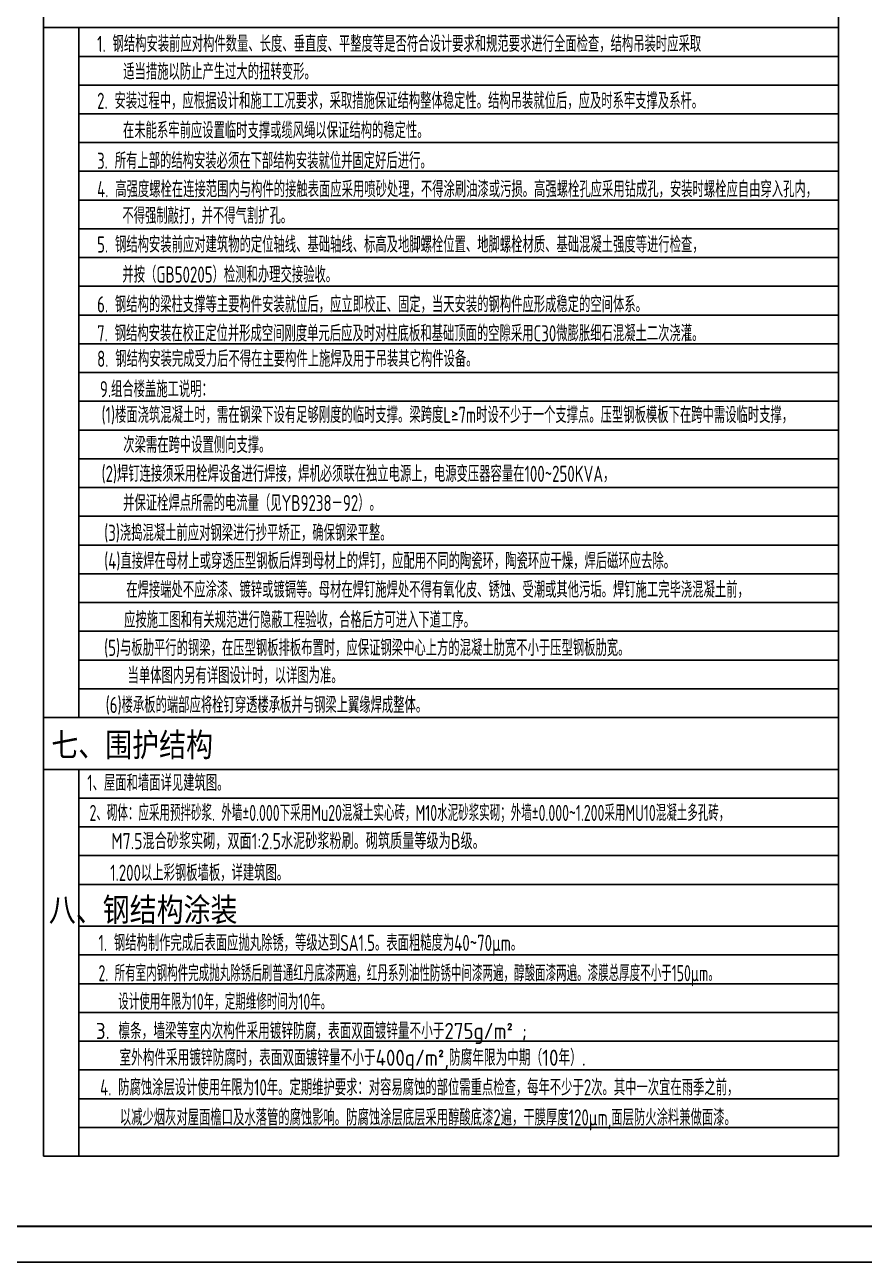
# Model space of a CAD drawing. Extents: x 177291 to 1288761, y 177638 to 322898.
# Drawn here: x 269538 to 286056, y 229225 to 253575 of the extents above; entities that cross this region are included whole.
import ezdxf

# ---------------------------------------------------------------- set-up
doc = ezdxf.new("R2010")
doc.units = 0
doc.header["$LTSCALE"] = 1000
for name, color, linetype in [('BORDER', 7, 'Continuous'), ('NUM', 7, 'Continuous'), ('PUB_TITLE', 4, 'Continuous'), ('TEXT', 7, 'Continuous'), ('TK', 4, 'Continuous')]:
    doc.layers.add(name, color=color, linetype=linetype)
doc.styles.get("Standard").update_dxf_attribs({"font": 'gbenor.shx', "bigfont": 'gbcbig.shx'})
doc.styles.add('TSSD_Norm', font='tssdeng.shx', dxfattribs={"bigfont": 'hztxt.shx'})

msp = doc.modelspace()

# ---------------------------------------------------------------- linework, layer by layer
at = {"layer": 'BORDER', "const_width": 35.35}
msp.add_lwpolyline([(251948.07, 229931.71), (251948.07, 270517.57), (308937.97, 270517.57), (308937.97, 229931.71)], close=True, dxfattribs=at)
at = {"layer": 'PUB_TITLE'}
msp.add_lwpolyline([(250180.39, 229224.64), (250180.39, 271224.64), (309645.04, 271224.64), (309645.04, 229224.64)], close=True, dxfattribs=at)
at = {"layer": 'TK'}
for p, q in [((269904.84, 231311.32), (269904.84, 267744.01)), ((285546.83, 267744.01), (285546.83, 231311.32)), ((269904.84, 253519.27), (285546.83, 253519.27)), ((270604.38, 239943.51), (270604.38, 253519.27)), ((270604.38, 252953.61), (285546.83, 252953.61)), ((270604.38, 252387.96), (285546.83, 252387.96)), ((270604.38, 251822.3), (285546.83, 251822.3)), ((270604.38, 251256.64), (285546.83, 251256.64)), ((270604.38, 250690.99), (285546.83, 250690.99)), ((270604.38, 250125.33), (285546.83, 250125.33)), ((270604.38, 249559.67), (285546.83, 249559.67)), ((270604.38, 248994.02), (285546.83, 248994.02)), ((270604.38, 248428.36), (285546.83, 248428.36)), ((270604.38, 247862.7), (285546.83, 247862.7)), ((270604.38, 247297.05), (285546.83, 247297.05)), ((270604.38, 246731.39), (285546.83, 246731.39)), ((270604.38, 246165.73), (285546.83, 246165.73)), ((270604.38, 245600.08), (285546.83, 245600.08)), ((270604.38, 245034.42), (285546.83, 245034.42)), ((270604.38, 244468.76), (285546.83, 244468.76)), ((270604.38, 243903.11), (285546.83, 243903.11)), ((270604.38, 243337.45), (285546.83, 243337.45)), ((270604.38, 242771.8), (285546.83, 242771.8)), ((270604.38, 242206.14), (285546.83, 242206.14)), ((270604.38, 241640.48), (285546.83, 241640.48)), ((270604.38, 241074.83), (285546.83, 241074.83)), ((270604.38, 240509.17), (285546.83, 240509.17)), ((269904.84, 239943.51), (285546.83, 239943.51)), ((269904.84, 238922.69), (285546.83, 238922.69)), ((270604.38, 231311.32), (270604.38, 238922.69)), ((270604.38, 238357.03), (285546.83, 238357.03)), ((270604.38, 237791.38), (285546.83, 237791.38)), ((270604.38, 237225.72), (285546.83, 237225.72)), ((270604.38, 236660.06), (285546.83, 236660.06)), ((270604.38, 235836.57), (285546.83, 235836.57)), ((270604.38, 231659.92), (270604.38, 235685.34)), ((270604.38, 235270.91), (285546.83, 235270.91)), ((270604.38, 234705.26), (285546.83, 234705.26)), ((270604.38, 234139.6), (285546.83, 234139.6)), ((270604.38, 233573.94), (285546.83, 233573.94)), ((270604.38, 233008.29), (285546.83, 233008.29)), ((270604.38, 232442.63), (285546.83, 232442.63)), ((270604.38, 231876.97), (285546.83, 231876.97)), ((269904.84, 231311.32), (285546.83, 231311.32)), ((270604.38, 231311.32), (285546.83, 231311.32))]:
    msp.add_line(p, q, dxfattribs=at)

# ---------------------------------------------------------------- texts
at = {"layer": 'NUM', "style": 'TSSD_Norm'}
for s, width, p in [('1. 钢结构安装前应对构件数量、长度、垂直度、平整度等是否符合设计要求和规范要求进行全面检查，结构吊装时应采取', 0.7, (270960.87, 253040.11)), ('适当措施以防止产生过大的扭转变形。', 0.7, (271475.76, 252492.61)), ('2. 安装过程中，应根据设计和施工工况要求，采取措施保证结构整体稳定性。结构吊装就位后，应及时系牢支撑及系杆。', 0.7, (270960.87, 251918.69)), ('在未能系牢前应设置临时支撑或缆风绳以保证结构的稳定性。', 0.7, (271470.3, 251338.1)), ('3. 所有上部的结构安装必须在下部结构安装就位并固定好后进行。', 0.7, (270960.87, 250739.91)), ('4. 高强度螺栓在连接范围内与构件的接触表面应采用喷砂处理，不得涂刷油漆或污损。高强螺栓孔应采用钻成孔，安装时螺栓应自由穿入孔内，', 0.7, (270960.87, 250179.64)), ('不得强制敲打，并不得气割扩孔。', 0.7, (271458.64, 249658.75)), ('5. 钢结构安装前应对建筑物的定位轴线、基础轴线、标高及地脚螺栓位置、地脚螺栓材质、基础混凝土强度等进行检查，', 0.7, (270960.87, 249091.38)), ('并按（GB50205）检测和办理交接验收。', 0.7, (271458.64, 248500.5)), ('6. 钢结构的梁柱支撑等主要构件安装就位后，应立即校正、固定，当天安装的钢构件应形成稳定的空间体系。', 0.7, (270960.87, 247914)), ('7. 钢结构安装在校正定位并形成空间刚度单元后应及时对柱底板和基础顶面的空隙采用C30微膨胀细石混凝土二次浇灌。', 0.7, (270960.87, 247344.1)), ('8. 钢结构安装完成受力后不得在主要构件上施焊及用于吊装其它构件设备。', 0.7, (270960.87, 246842.82)), ('9.组合楼盖施工说明：', 0.7, (271015.75, 246245.52)), ('(2)焊钉连接须采用栓焊设备进行焊接，焊机必须联在独立电源上，电源变压器容量在100~250KVA，', 0.7, (271049.08, 244580.04)), ('并保证栓焊点所需的电流量（见YB9238－92）。', 0.7, (271473.51, 244004.31)), ('(3)浇捣混凝土前应对钢梁进行抄平矫正，确保钢梁平整。', 0.7, (271101.5, 243418.15)), ('(4)直接焊在母材上或穿透压型钢板后焊到母材上的焊钉，应配用不同的陶瓷环，陶瓷环应干燥，焊后磁环应去除。', 0.7, (271101.5, 242865.9)), ('在焊接端处不应涂漆、镀锌或镀镉等。母材在焊钉施焊处不得有氧化皮、锈蚀、受潮或其他污垢。焊钉施工完毕浇混凝土前，', 0.7, (271534.69, 242300.18)), ('应按施工图和有关规范进行隐蔽工程验收，合格后方可进入下道工序。', 0.7, (271492.41, 241706.37)), ('(5)与板肋平行的钢梁，在压型钢板排板布置时，应保证钢梁中心上方的混凝土肋宽不小于压型钢板肋宽。', 0.7, (271099.45, 241154.93)), ('当单体图内另有详图设计时，以详图为准。', 0.7, (271560.73, 240611.22)), ('(6)楼承板的端部应将栓钉穿透楼承板并与钢梁上翼缘焊成整体。', 0.7, (271130.4, 240031.14)), ('1、屋面和墙面详见建筑图。', 0.7, (270766.97, 238497.69)), ('2、砌体：应采用预拌砂浆. 外墙%%P0.000下采用Mu20混凝土实心砖，M10水泥砂浆实砌；外墙%%P0.000~1.200采用MU10混凝土多孔砖，', 0.65, (270812.66, 237907.41)), ('M7.5混合砂浆实砌，双面1:2.5水泥砂浆粉刷。砌筑质量等级为B级。', 0.75, (271240.82, 237352.16)), ('1.200以上彩钢板墙板，详建筑图。', 0.7, (271218.87, 236729.18)), ('1. 钢结构制作完成后表面应抛丸除锈，等级达到SA1.5。表面粗糙度为40~70μm。', 0.7, (270987.65, 235349.45, -1998.67)), ('2. 所有室内钢构件完成抛丸除锈后刷普通红丹底漆两遍，红丹系列油性防锈中间漆两遍，醇酸面漆两遍。漆膜总厚度不小于150μm。', 0.65, (270987.65, 234753.6, -1998.67)), ('设计使用年限为10年，定期维修时间为10年。', 0.65, (271378.57, 234192.7, -1998.67))]:
    msp.add_text(s, height=318.1818, dxfattribs=dict(at, width=width)).set_placement(p)
at = {"layer": 'NUM', "color": 1, "style": 'TSSD_Norm', "width": 0.7}
for s, p in [('(1)楼面浇筑混凝土时，需在钢梁下设有足够刚度的临时支撑。梁跨度L≥7m时设不少于一个支撑点。压型钢板模板下在跨中需设临时支撑，', (271049.08, 245738.76)), ('次梁需在跨中设置侧向支撑。', (271475.98, 245149.27))]:
    msp.add_text(s, height=318.1818, dxfattribs=at).set_placement(p)
at = {"layer": 'NUM'}
for s, p in [('3. 檩条，墙梁等室内次构件采用镀锌防腐，表面双面镀锌量不小于275g/m² ;', (270937.54, 233616.46)), ('室外构件采用镀锌防腐时，表面双面镀锌量不小于400g/m²,防腐年限为中期（10年）.', (271400.81, 233089.87))]:
    msp.add_text(s, height=318.1818, dxfattribs=at).set_placement(p)
at = {"layer": 'NUM', "color": 30, "true_color": 0xf26722, "style": 'TSSD_Norm', "width": 0.7}
for s, p in [('4. 防腐蚀涂层设计使用年限为10年。定期维护要求：对容易腐蚀的部位需重点检查，每年不少于2次。其中一次宜在雨季之前，', (271019.44, 232506.28)), ('以减少烟灰对屋面檐口及水落管的腐蚀影响。防腐蚀涂层底层采用醇酸底漆2遍，干膜厚度120μm,面层防火涂料兼做面漆。', (271407.92, 231915.23))]:
    msp.add_text(s, height=318.1818, dxfattribs=at).set_placement(p)
at = {"layer": 'TEXT', "color": 3, "style": 'TSSD_Norm'}
for s, p in [('七、围护结构', (270060.44, 239123.21)), ('八、钢结构涂装', (270011.38, 235879.26))]:
    msp.add_text(s, height=530.303, dxfattribs=at).set_placement(p)

doc.saveas('drawing.dxf')
